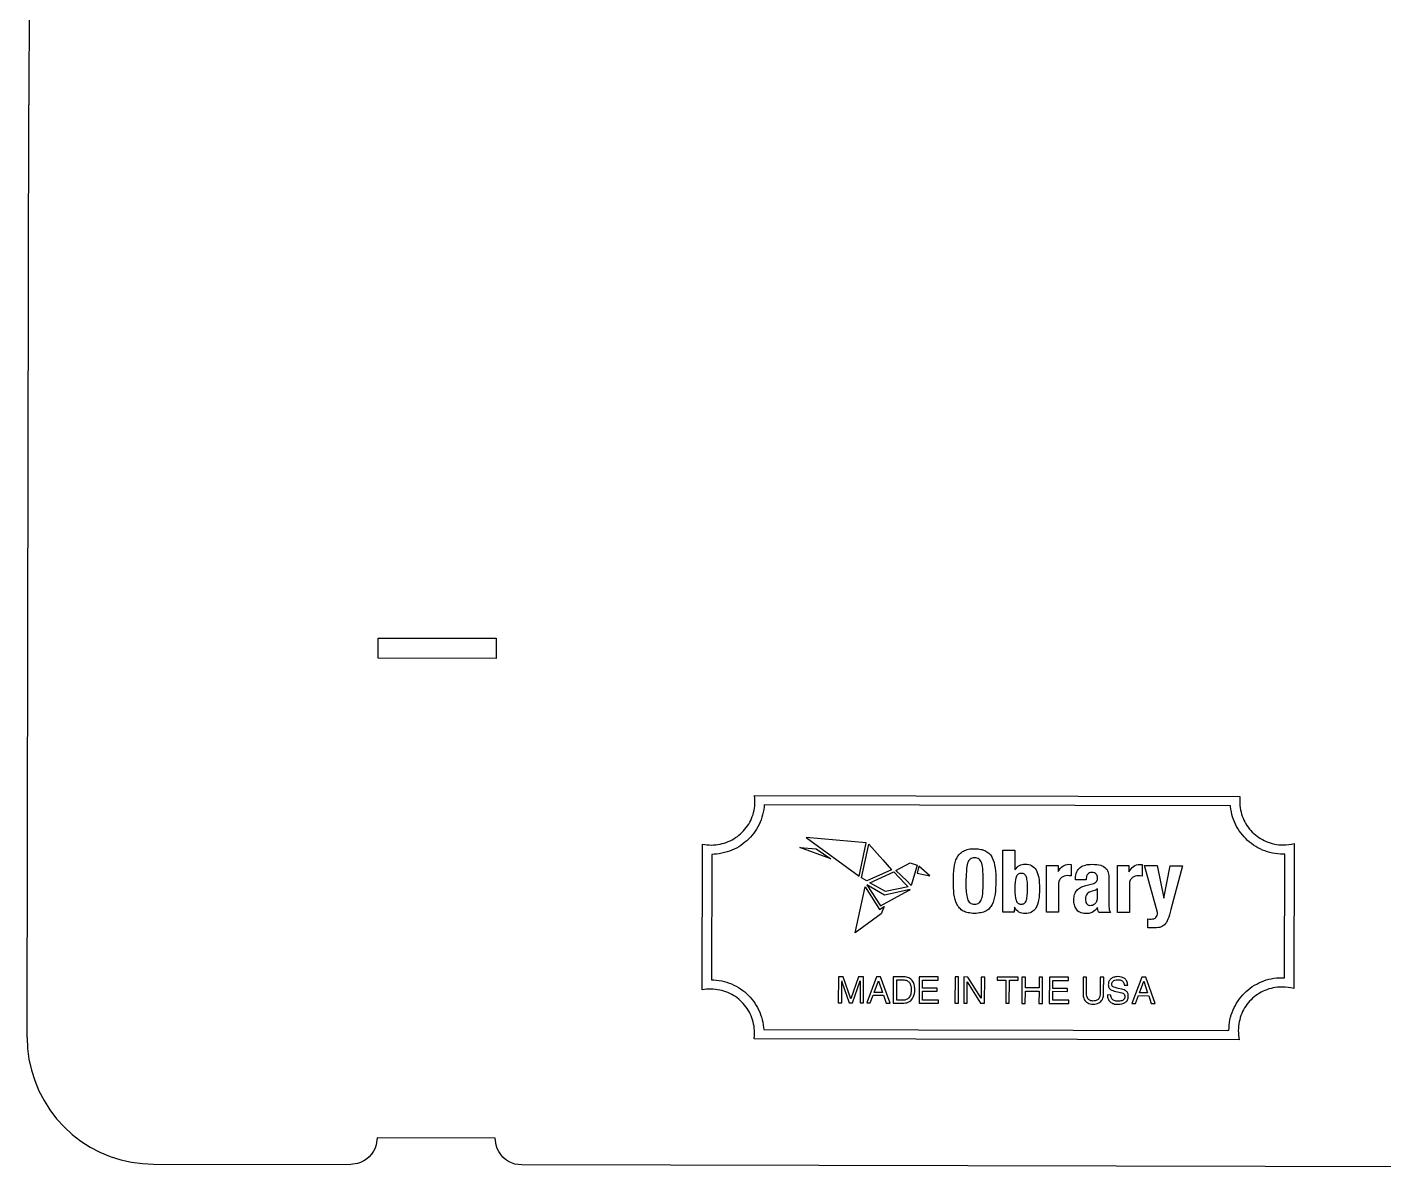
# Model space of a CAD drawing. Extents: x -157 to 157, y -85 to 85.
# Drawn here: x -102.1 to 0, y -85.1 to 0.7 of the extents above; entities that cross this region are included whole.
import ezdxf

# ---------------------------------------------------------------- set-up
doc = ezdxf.new("R2010")
doc.units = 0
doc.header["$MEASUREMENT"] = 0
doc.layers.get('0').update_dxf_attribs({"linetype": 'CONTINUOUS'})

msp = doc.modelspace()

# ---------------------------------------------------------------- linework, layer by layer
for p, q in [((-101.8, 75.82), (-101.96, -5.14)), ((-102.04, -45.14), (-101.96, -5.14)), ((-102.1, -75.31), (-102.04, -45.14)), ((-75.69, -46.78), (-75.69, -45.26)), ((-75.69, -45.26), (-66.8, -45.28)), ((-66.8, -45.28), (-66.8, -46.8)), ((-66.8, -46.8), (-75.69, -46.78)), ((-47.36, -57.11), (-10.83, -57.18)), ((-47.33, -57.33), (-47.36, -57.11)), ((-47.39, -58.22), (-47.36, -58.06)), ((-47.36, -58.06), (-47.34, -57.9)), ((-47.34, -57.9), (-47.33, -57.73)), ((-47.33, -57.56), (-47.33, -57.33)), ((-47.33, -57.73), (-47.33, -57.56)), ((-46.67, -58.17), (-46.71, -58.36)), ((-46.64, -57.97), (-46.67, -58.17)), ((-46.63, -57.81), (-46.64, -57.97)), ((-11.54, -57.88), (-46.63, -57.81)), ((-11.53, -57.94), (-11.54, -57.88)), ((-11.51, -58.14), (-11.53, -57.94)), ((-11.47, -58.34), (-11.51, -58.14)), ((-10.83, -57.18), (-10.85, -57.36)), ((-10.85, -57.36), (-10.85, -57.54)), ((-10.85, -57.54), (-10.85, -57.71)), ((-10.85, -57.71), (-10.84, -57.87)), ((-10.84, -57.87), (-10.81, -58.04)), ((-10.81, -58.04), (-10.79, -58.2)), ((-47.8, -59.26), (-47.72, -59.12)), ((-47.72, -59.12), (-47.65, -58.98)), ((-47.65, -58.98), (-47.59, -58.84)), ((-47.59, -58.84), (-47.53, -58.69)), ((-47.53, -58.69), (-47.47, -58.54)), ((-47.47, -58.54), (-47.43, -58.38)), ((-47.43, -58.38), (-47.39, -58.22)), ((-46.94, -59.11), (-47.02, -59.29)), ((-46.87, -58.93), (-46.94, -59.11)), ((-46.81, -58.75), (-46.87, -58.93)), ((-46.75, -58.56), (-46.81, -58.75)), ((-46.71, -58.36), (-46.75, -58.56)), ((-11.43, -58.53), (-11.47, -58.34)), ((-11.38, -58.72), (-11.43, -58.53)), ((-11.31, -58.91), (-11.38, -58.72)), ((-11.24, -59.09), (-11.31, -58.91)), ((-11.16, -59.26), (-11.24, -59.09)), ((-10.79, -58.2), (-10.75, -58.36)), ((-10.75, -58.36), (-10.71, -58.51)), ((-10.71, -58.51), (-10.66, -58.67)), ((-10.66, -58.67), (-10.6, -58.82)), ((-10.6, -58.82), (-10.53, -58.96)), ((-10.53, -58.96), (-10.46, -59.1)), ((-10.46, -59.1), (-10.38, -59.24)), ((-48.78, -60.28), (-48.65, -60.19)), ((-48.65, -60.19), (-48.53, -60.09)), ((-48.53, -60.09), (-48.41, -59.99)), ((-48.41, -59.99), (-48.29, -59.88)), ((-48.29, -59.88), (-48.18, -59.77)), ((-48.18, -59.77), (-48.08, -59.65)), ((-48.08, -59.65), (-47.98, -59.52)), ((-47.98, -59.52), (-47.89, -59.39)), ((-47.89, -59.39), (-47.8, -59.26)), ((-47.66, -60.24), (-47.8, -60.38)), ((-47.54, -60.09), (-47.66, -60.24)), ((-47.42, -59.94), (-47.54, -60.09)), ((-47.31, -59.79), (-47.42, -59.94)), ((-47.21, -59.63), (-47.31, -59.79)), ((-47.11, -59.46), (-47.21, -59.63)), ((-47.02, -59.29), (-47.11, -59.46)), ((-11.08, -59.44), (-11.16, -59.26)), ((-10.98, -59.6), (-11.08, -59.44)), ((-10.88, -59.76), (-10.98, -59.6)), ((-10.77, -59.92), (-10.88, -59.76)), ((-10.65, -60.07), (-10.77, -59.92)), ((-10.52, -60.22), (-10.65, -60.07)), ((-10.39, -60.35), (-10.52, -60.22)), ((-10.38, -59.24), (-10.3, -59.37)), ((-10.3, -59.37), (-10.2, -59.5)), ((-10.2, -59.5), (-10.11, -59.63)), ((-10.11, -59.63), (-10, -59.75)), ((-10, -59.75), (-9.9, -59.86)), ((-9.9, -59.86), (-9.78, -59.97)), ((-9.78, -59.97), (-9.66, -60.07)), ((-9.66, -60.07), (-9.54, -60.17)), ((-9.54, -60.17), (-9.41, -60.26)), ((-51.29, -71.74), (-51.27, -60.77)), ((-51.27, -60.77), (-51.11, -60.8)), ((-51.11, -60.8), (-50.95, -60.82)), ((-50.95, -60.82), (-50.78, -60.83)), ((-50.78, -60.83), (-50.62, -60.84)), ((-50.62, -60.84), (-50.45, -60.83)), ((-50.45, -60.83), (-50.28, -60.82)), ((-50.28, -60.82), (-50.12, -60.8)), ((-50.12, -60.8), (-49.95, -60.77)), ((-49.95, -60.77), (-49.79, -60.73)), ((-49.79, -60.73), (-49.64, -60.69)), ((-49.64, -60.69), (-49.49, -60.64)), ((-49.49, -60.64), (-49.34, -60.58)), ((-49.34, -60.58), (-49.19, -60.51)), ((-49.06, -61.23), (-49.25, -61.3)), ((-49.19, -60.51), (-49.05, -60.44)), ((-48.89, -61.15), (-49.06, -61.23)), ((-49.05, -60.44), (-48.91, -60.36)), ((-48.91, -60.36), (-48.78, -60.28)), ((-48.72, -61.06), (-48.89, -61.15)), ((-48.55, -60.96), (-48.72, -61.06)), ((-48.39, -60.86), (-48.55, -60.96)), ((-48.23, -60.75), (-48.39, -60.86)), ((-48.08, -60.63), (-48.23, -60.75)), ((-47.94, -60.51), (-48.08, -60.63)), ((-47.8, -60.38), (-47.94, -60.51)), ((-41.62, -61.88), (-43.96, -61.03)), ((-43.96, -61.03), (-42.71, -61.13)), ((-43.47, -60.27), (-39.49, -63.17)), ((-38.95, -60.67), (-43.47, -60.27)), ((-42.71, -61.13), (-41.62, -61.88)), ((-39.49, -63.17), (-38.95, -60.67)), ((-39.31, -63.3), (-38.75, -60.77)), ((-38.75, -60.77), (-37.7, -61.95)), ((-31.64, -61.29), (-31.56, -61.25)), ((-31.56, -61.25), (-31.47, -61.21)), ((-31.47, -61.21), (-31.37, -61.18)), ((-31.37, -61.18), (-31.27, -61.15)), ((-31.27, -61.15), (-31.16, -61.13)), ((-31.16, -61.13), (-31.05, -61.12)), ((-31.05, -61.12), (-30.92, -61.11)), ((-30.92, -61.11), (-30.79, -61.11)), ((-30.79, -61.11), (-30.67, -61.11)), ((-30.67, -61.11), (-30.54, -61.12)), ((-30.54, -61.12), (-30.43, -61.14)), ((-30.43, -61.14), (-30.32, -61.16)), ((-30.32, -61.16), (-30.22, -61.18)), ((-30.22, -61.18), (-30.12, -61.21)), ((-30.12, -61.21), (-30.03, -61.25)), ((-30.03, -61.25), (-29.95, -61.29)), ((-28.68, -65.89), (-28.67, -61.21)), ((-28.67, -61.21), (-27.76, -61.21)), ((-27.76, -61.21), (-27.77, -62.69)), ((-10.26, -60.49), (-10.39, -60.35)), ((-10.11, -60.61), (-10.26, -60.49)), ((-9.96, -60.73), (-10.11, -60.61)), ((-9.81, -60.84), (-9.96, -60.73)), ((-9.64, -60.95), (-9.81, -60.84)), ((-9.48, -61.04), (-9.64, -60.95)), ((-9.31, -61.13), (-9.48, -61.04)), ((-9.41, -60.26), (-9.28, -60.35)), ((-9.13, -61.21), (-9.31, -61.13)), ((-9.28, -60.35), (-9.14, -60.43)), ((-9.14, -60.43), (-9, -60.5)), ((-8.95, -61.28), (-9.13, -61.21)), ((-9, -60.5), (-8.85, -60.56)), ((-8.85, -60.56), (-8.71, -60.62)), ((-8.71, -60.62), (-8.55, -60.68)), ((-8.55, -60.68), (-8.4, -60.72)), ((-8.4, -60.72), (-8.24, -60.76)), ((-8.24, -60.76), (-8.08, -60.79)), ((-8.08, -60.79), (-7.91, -60.81)), ((-7.91, -60.81), (-7.75, -60.82)), ((-7.75, -60.82), (-7.58, -60.83)), ((-7.58, -60.83), (-7.37, -60.82)), ((-7.37, -60.82), (-7.16, -60.8)), ((-7.16, -60.8), (-6.96, -60.77)), ((-6.96, -60.77), (-6.76, -60.72)), ((-6.76, -60.72), (-6.78, -71.64)), ((-50.57, -61.54), (-50.59, -70.98)), ((-50.41, -61.53), (-50.57, -61.54)), ((-50.21, -61.52), (-50.41, -61.53)), ((-50.01, -61.49), (-50.21, -61.52)), ((-49.81, -61.46), (-50.01, -61.49)), ((-49.62, -61.41), (-49.81, -61.46)), ((-49.43, -61.36), (-49.62, -61.41)), ((-49.25, -61.3), (-49.43, -61.36)), ((-37.7, -61.95), (-37.06, -62.69)), ((-36.72, -62.75), (-35.65, -62.18)), ((-35.65, -62.18), (-35.13, -62.35)), ((-32.31, -62.35), (-32.26, -62.15)), ((-32.26, -62.15), (-32.2, -61.96)), ((-32.2, -61.96), (-32.12, -61.79)), ((-32.12, -61.79), (-32.08, -61.71)), ((-32.08, -61.71), (-32.03, -61.64)), ((-32.03, -61.64), (-31.98, -61.57)), ((-31.98, -61.57), (-31.92, -61.5)), ((-31.92, -61.5), (-31.86, -61.44)), ((-31.86, -61.44), (-31.79, -61.39)), ((-31.79, -61.39), (-31.72, -61.33)), ((-31.72, -61.33), (-31.64, -61.29)), ((-31.33, -62.2), (-31.36, -62.32)), ((-31.29, -62.11), (-31.33, -62.2)), ((-31.25, -62.02), (-31.29, -62.11)), ((-31.19, -61.96), (-31.25, -62.02)), ((-31.13, -61.9), (-31.19, -61.96)), ((-31.06, -61.86), (-31.13, -61.9)), ((-30.98, -61.83), (-31.06, -61.86)), ((-30.9, -61.81), (-30.98, -61.83)), ((-30.8, -61.81), (-30.9, -61.81)), ((-30.7, -61.81), (-30.8, -61.81)), ((-30.61, -61.83), (-30.7, -61.81)), ((-30.53, -61.86), (-30.61, -61.83)), ((-30.46, -61.9), (-30.53, -61.86)), ((-30.4, -61.96), (-30.46, -61.9)), ((-30.35, -62.03), (-30.4, -61.96)), ((-30.3, -62.11), (-30.35, -62.03)), ((-30.26, -62.21), (-30.3, -62.11)), ((-30.23, -62.32), (-30.26, -62.21)), ((-29.95, -61.29), (-29.87, -61.34)), ((-29.87, -61.34), (-29.8, -61.39)), ((-29.8, -61.39), (-29.73, -61.45)), ((-29.73, -61.45), (-29.67, -61.51)), ((-29.67, -61.51), (-29.61, -61.57)), ((-29.61, -61.57), (-29.56, -61.64)), ((-29.56, -61.64), (-29.51, -61.72)), ((-29.51, -61.72), (-29.47, -61.8)), ((-29.47, -61.8), (-29.39, -61.97)), ((-29.39, -61.97), (-29.33, -62.15)), ((-29.33, -62.15), (-29.29, -62.35)), ((-27.23, -62.3), (-27.11, -62.28)), ((-27.11, -62.28), (-26.99, -62.27)), ((-26.99, -62.27), (-26.86, -62.28)), ((-26.86, -62.28), (-26.73, -62.3)), ((-23.83, -62.29), (-23.7, -62.28)), ((-23.7, -62.28), (-23.53, -62.29)), ((-8.76, -61.35), (-8.95, -61.28)), ((-8.57, -61.4), (-8.76, -61.35)), ((-8.38, -61.44), (-8.57, -61.4)), ((-8.18, -61.48), (-8.38, -61.44)), ((-7.98, -61.51), (-8.18, -61.48)), ((-7.78, -61.52), (-7.98, -61.51)), ((-7.58, -61.53), (-7.78, -61.52)), ((-7.46, -61.52), (-7.58, -61.53)), ((-7.48, -70.82), (-7.46, -61.52)), ((-38.92, -63.53), (-39.31, -63.3)), ((-37.06, -62.69), (-38.92, -63.53)), ((-38.68, -63.68), (-36.88, -62.85)), ((-36.88, -62.85), (-36.06, -63.74)), ((-35.91, -63.54), (-36.72, -62.75)), ((-35.13, -62.35), (-35.57, -63.87)), ((-34.99, -62.43), (-35.13, -62.95)), ((-35.13, -62.95), (-34.18, -63.16)), ((-34.18, -63.16), (-34.99, -62.43)), ((-32.39, -63.28), (-32.38, -63.03)), ((-32.39, -63.54), (-32.39, -63.28)), ((-32.38, -63.03), (-32.37, -62.79)), ((-32.37, -62.79), (-32.34, -62.56)), ((-32.34, -62.56), (-32.31, -62.35)), ((-31.44, -63.11), (-31.45, -63.54)), ((-31.42, -62.74), (-31.44, -63.11)), ((-31.41, -62.58), (-31.42, -62.74)), ((-31.39, -62.44), (-31.41, -62.58)), ((-31.36, -62.32), (-31.39, -62.44)), ((-30.21, -62.44), (-30.23, -62.32)), ((-30.19, -62.59), (-30.21, -62.44)), ((-30.17, -62.75), (-30.19, -62.59)), ((-30.15, -63.11), (-30.17, -62.75)), ((-30.15, -63.55), (-30.15, -63.11)), ((-29.29, -62.35), (-29.25, -62.57)), ((-29.25, -62.57), (-29.23, -62.79)), ((-29.23, -62.79), (-29.21, -63.03)), ((-29.21, -63.03), (-29.21, -63.29)), ((-29.21, -63.29), (-29.2, -63.55)), ((-27.77, -62.69), (-27.68, -62.59)), ((-27.68, -63.26), (-27.7, -63.34)), ((-27.68, -62.59), (-27.6, -62.51)), ((-27.65, -63.19), (-27.68, -63.26)), ((-27.61, -63.13), (-27.65, -63.19)), ((-27.58, -63.08), (-27.61, -63.13)), ((-27.6, -62.51), (-27.52, -62.43)), ((-27.53, -63.04), (-27.58, -63.08)), ((-27.48, -63.01), (-27.53, -63.04)), ((-27.52, -62.43), (-27.43, -62.38)), ((-27.42, -62.99), (-27.48, -63.01)), ((-27.43, -62.38), (-27.33, -62.33)), ((-27.36, -62.97), (-27.42, -62.99)), ((-27.29, -62.97), (-27.36, -62.97)), ((-27.33, -62.33), (-27.23, -62.3)), ((-27.22, -62.97), (-27.29, -62.97)), ((-27.15, -62.99), (-27.22, -62.97)), ((-27.1, -63.01), (-27.15, -62.99)), ((-27.05, -63.04), (-27.1, -63.01)), ((-27, -63.08), (-27.05, -63.04)), ((-26.96, -63.13), (-27, -63.08)), ((-26.93, -63.19), (-26.96, -63.13)), ((-26.9, -63.26), (-26.93, -63.19)), ((-26.88, -63.34), (-26.9, -63.26)), ((-26.73, -62.3), (-26.61, -62.33)), ((-26.61, -62.33), (-26.51, -62.38)), ((-26.51, -62.38), (-26.41, -62.44)), ((-26.41, -62.44), (-26.32, -62.52)), ((-26.32, -62.52), (-26.24, -62.61)), ((-26.24, -62.61), (-26.17, -62.71)), ((-26.17, -62.71), (-26.11, -62.83)), ((-26.11, -62.83), (-26.06, -62.97)), ((-26.06, -62.97), (-26.01, -63.12)), ((-26.01, -63.12), (-25.97, -63.29)), ((-25.97, -63.29), (-25.95, -63.47)), ((-25.4, -65.9), (-25.39, -62.37)), ((-25.39, -62.37), (-24.52, -62.37)), ((-24.52, -62.37), (-24.52, -62.84)), ((-24.52, -62.84), (-24.44, -62.72)), ((-24.44, -62.72), (-24.36, -62.61)), ((-24.36, -62.61), (-24.27, -62.51)), ((-24.27, -63.29), (-24.31, -63.33)), ((-24.27, -62.51), (-24.17, -62.43)), ((-24.22, -63.25), (-24.27, -63.29)), ((-24.17, -63.22), (-24.22, -63.25)), ((-24.17, -62.43), (-24.07, -62.37)), ((-24.11, -63.2), (-24.17, -63.22)), ((-24.05, -63.18), (-24.11, -63.2)), ((-24.07, -62.37), (-23.95, -62.32)), ((-23.93, -63.15), (-24.05, -63.18)), ((-23.95, -62.32), (-23.83, -62.29)), ((-23.81, -63.14), (-23.93, -63.15)), ((-23.67, -63.15), (-23.81, -63.14)), ((-23.53, -63.16), (-23.67, -63.15)), ((-23.53, -62.29), (-23.53, -63.16)), ((-23.21, -63.37), (-23.2, -63.22)), ((-23.2, -63.22), (-23.18, -63.09)), ((-23.18, -63.09), (-23.15, -62.97)), ((-23.15, -62.97), (-23.11, -62.86)), ((-23.11, -62.86), (-23.06, -62.76)), ((-23.06, -62.76), (-23, -62.67)), ((-23, -62.67), (-22.93, -62.59)), ((-22.93, -62.59), (-22.85, -62.52)), ((-22.85, -62.52), (-22.76, -62.46)), ((-22.76, -62.46), (-22.66, -62.41)), ((-22.66, -62.41), (-22.56, -62.37)), ((-22.56, -62.37), (-22.45, -62.34)), ((-22.45, -62.34), (-22.34, -62.31)), ((-22.39, -63.26), (-22.4, -63.36)), ((-22.37, -63.17), (-22.39, -63.26)), ((-22.34, -63.09), (-22.37, -63.17)), ((-22.34, -62.31), (-22.22, -62.3)), ((-22.29, -63.03), (-22.34, -63.09)), ((-22.23, -62.97), (-22.29, -63.03)), ((-22.16, -62.93), (-22.23, -62.97)), ((-22.22, -62.3), (-22.1, -62.29)), ((-22.07, -62.91), (-22.16, -62.93)), ((-22.1, -62.29), (-21.97, -62.28)), ((-21.98, -62.9), (-22.07, -62.91)), ((-21.87, -62.91), (-21.98, -62.9)), ((-21.97, -62.28), (-21.78, -62.29)), ((-21.78, -62.93), (-21.87, -62.91)), ((-21.78, -62.29), (-21.6, -62.3)), ((-21.71, -62.97), (-21.78, -62.93)), ((-21.65, -63.02), (-21.71, -62.97)), ((-21.61, -63.08), (-21.65, -63.02)), ((-21.58, -63.15), (-21.61, -63.08)), ((-21.6, -62.3), (-21.45, -62.33)), ((-21.56, -63.24), (-21.58, -63.15)), ((-21.56, -63.33), (-21.56, -63.24)), ((-21.45, -62.33), (-21.31, -62.36)), ((-21.31, -62.36), (-21.19, -62.41)), ((-21.19, -62.41), (-21.09, -62.46)), ((-21.09, -62.46), (-21, -62.52)), ((-21, -62.52), (-20.93, -62.59)), ((-20.93, -62.59), (-20.86, -62.66)), ((-20.86, -62.66), (-20.81, -62.74)), ((-20.81, -62.74), (-20.77, -62.83)), ((-20.77, -62.83), (-20.74, -62.93)), ((-20.74, -62.93), (-20.72, -63.03)), ((-20.72, -63.03), (-20.7, -63.14)), ((-20.7, -63.14), (-20.69, -63.25)), ((-20.69, -63.25), (-20.69, -63.37)), ((-20.05, -62.38), (-19.18, -62.38)), ((-20.05, -65.91), (-20.05, -62.38)), ((-19.18, -62.38), (-19.18, -62.85)), ((-19.18, -62.85), (-19.09, -62.73)), ((-19.09, -62.73), (-19.01, -62.62)), ((-19.01, -62.62), (-18.93, -62.52)), ((-18.92, -63.3), (-18.97, -63.34)), ((-18.93, -62.52), (-18.83, -62.44)), ((-18.88, -63.26), (-18.92, -63.3)), ((-18.82, -63.23), (-18.88, -63.26)), ((-18.83, -62.44), (-18.73, -62.38)), ((-18.77, -63.21), (-18.82, -63.23)), ((-18.71, -63.19), (-18.77, -63.21)), ((-18.73, -62.38), (-18.61, -62.33)), ((-18.59, -63.16), (-18.71, -63.19)), ((-18.61, -62.33), (-18.49, -62.3)), ((-18.47, -63.16), (-18.59, -63.16)), ((-18.49, -62.3), (-18.35, -62.29)), ((-18.33, -63.16), (-18.47, -63.16)), ((-18.35, -62.29), (-18.19, -62.3)), ((-18.19, -63.17), (-18.33, -63.16)), ((-18.19, -62.3), (-18.19, -63.17)), ((-17.03, -65.92), (-18.01, -62.38)), ((-18.01, -62.38), (-17.07, -62.38)), ((-17.07, -62.38), (-16.55, -64.83)), ((-16.55, -64.83), (-16.07, -62.39)), ((-16.07, -62.39), (-15.16, -62.39)), ((-15.16, -62.39), (-16.02, -65.68)), ((-39.79, -67.45), (-39.03, -63.99)), ((-39.03, -63.99), (-37.96, -65.69)), ((-37.59, -64.6), (-38.9, -63.82)), ((-38.9, -63.82), (-37.89, -65.4)), ((-37.51, -64.33), (-38.68, -63.68)), ((-37.89, -65.4), (-35.78, -64.25)), ((-35.66, -64.19), (-37.59, -64.6)), ((-35.8, -63.99), (-37.51, -64.33)), ((-36.06, -63.74), (-35.8, -63.99)), ((-35.57, -63.87), (-35.91, -63.54)), ((-35.78, -64.25), (-35.66, -64.19)), ((-32.39, -63.8), (-32.39, -63.54)), ((-32.38, -64.05), (-32.39, -63.8)), ((-32.37, -64.29), (-32.38, -64.05)), ((-32.35, -64.52), (-32.37, -64.29)), ((-31.45, -63.54), (-31.45, -63.98)), ((-31.45, -63.98), (-31.43, -64.35)), ((-30.17, -64.35), (-30.16, -63.98)), ((-30.16, -63.98), (-30.15, -63.55)), ((-29.23, -64.3), (-29.26, -64.53)), ((-29.22, -64.06), (-29.23, -64.3)), ((-29.21, -63.81), (-29.22, -64.06)), ((-29.2, -63.55), (-29.21, -63.81)), ((-27.76, -63.86), (-27.77, -64.13)), ((-27.77, -64.13), (-27.76, -64.4)), ((-27.75, -63.62), (-27.76, -63.86)), ((-27.72, -63.42), (-27.75, -63.62)), ((-27.7, -63.34), (-27.72, -63.42)), ((-26.86, -63.43), (-26.88, -63.34)), ((-26.83, -63.62), (-26.86, -63.43)), ((-26.82, -63.86), (-26.83, -63.62)), ((-26.82, -64.13), (-26.82, -63.86)), ((-26.82, -64.4), (-26.82, -64.13)), ((-25.95, -63.47), (-25.93, -63.68)), ((-25.93, -63.68), (-25.91, -63.89)), ((-25.91, -64.13), (-25.92, -64.37)), ((-25.91, -63.89), (-25.91, -64.13)), ((-24.48, -63.69), (-24.49, -63.78)), ((-24.49, -63.78), (-24.49, -65.9)), ((-24.47, -63.62), (-24.48, -63.69)), ((-24.45, -63.55), (-24.47, -63.62)), ((-24.42, -63.48), (-24.45, -63.55)), ((-24.39, -63.42), (-24.42, -63.48)), ((-24.36, -63.37), (-24.39, -63.42)), ((-24.31, -63.33), (-24.36, -63.37)), ((-23.21, -63.45), (-23.21, -63.37)), ((-22.4, -63.46), (-23.21, -63.45)), ((-23.21, -64.39), (-23.16, -64.32)), ((-23.16, -64.32), (-23.11, -64.25)), ((-23.11, -64.25), (-23.05, -64.19)), ((-23.05, -64.19), (-22.99, -64.13)), ((-22.99, -64.13), (-22.91, -64.08)), ((-22.91, -64.08), (-22.83, -64.03)), ((-22.83, -64.03), (-22.75, -63.99)), ((-22.75, -63.99), (-22.65, -63.95)), ((-22.65, -63.95), (-22.43, -63.88)), ((-22.43, -63.88), (-21.92, -63.75)), ((-22.4, -63.36), (-22.4, -63.46)), ((-21.95, -64.32), (-22.07, -64.35)), ((-21.86, -64.29), (-21.95, -64.32)), ((-21.92, -63.75), (-21.83, -63.72)), ((-21.76, -64.25), (-21.86, -64.29)), ((-21.83, -63.72), (-21.75, -63.68)), ((-21.66, -64.2), (-21.76, -64.25)), ((-21.75, -63.68), (-21.69, -63.65)), ((-21.69, -63.65), (-21.64, -63.6)), ((-21.56, -64.14), (-21.66, -64.2)), ((-21.64, -63.6), (-21.6, -63.55)), ((-21.6, -63.55), (-21.58, -63.49)), ((-21.58, -63.49), (-21.56, -63.42)), ((-21.56, -63.42), (-21.56, -63.33)), ((-21.56, -64.84), (-21.56, -64.14)), ((-20.69, -63.37), (-20.69, -65.22)), ((-19.14, -63.79), (-19.15, -65.91)), ((-19.13, -63.63), (-19.14, -63.71)), ((-19.14, -63.71), (-19.14, -63.79)), ((-19.11, -63.56), (-19.13, -63.63)), ((-19.08, -63.49), (-19.11, -63.56)), ((-19.05, -63.43), (-19.08, -63.49)), ((-19.01, -63.38), (-19.05, -63.43)), ((-18.97, -63.34), (-19.01, -63.38)), ((-32.31, -64.74), (-32.35, -64.52)), ((-32.27, -64.94), (-32.31, -64.74)), ((-32.21, -65.12), (-32.27, -64.94)), ((-32.13, -65.29), (-32.21, -65.12)), ((-32.09, -65.37), (-32.13, -65.29)), ((-31.43, -64.35), (-31.41, -64.51)), ((-31.41, -64.51), (-31.39, -64.65)), ((-31.39, -64.65), (-31.37, -64.77)), ((-31.37, -64.77), (-31.34, -64.89)), ((-31.34, -64.89), (-31.3, -64.98)), ((-31.3, -64.98), (-31.25, -65.06)), ((-31.25, -65.06), (-31.2, -65.13)), ((-31.2, -65.13), (-31.14, -65.19)), ((-31.14, -65.19), (-31.07, -65.23)), ((-31.07, -65.23), (-30.99, -65.26)), ((-30.99, -65.26), (-30.9, -65.28)), ((-30.9, -65.28), (-30.8, -65.28)), ((-30.8, -65.28), (-30.7, -65.28)), ((-30.7, -65.28), (-30.61, -65.26)), ((-30.61, -65.26), (-30.54, -65.23)), ((-30.54, -65.23), (-30.47, -65.19)), ((-30.47, -65.19), (-30.4, -65.13)), ((-30.4, -65.13), (-30.35, -65.07)), ((-30.35, -65.07), (-30.31, -64.98)), ((-30.31, -64.98), (-30.27, -64.89)), ((-30.27, -64.89), (-30.24, -64.78)), ((-30.24, -64.78), (-30.21, -64.65)), ((-30.21, -64.65), (-30.19, -64.51)), ((-30.19, -64.51), (-30.17, -64.35)), ((-29.47, -65.3), (-29.52, -65.38)), ((-29.4, -65.13), (-29.47, -65.3)), ((-29.34, -64.94), (-29.4, -65.13)), ((-29.29, -64.74), (-29.34, -64.94)), ((-29.26, -64.53), (-29.29, -64.74)), ((-27.76, -64.4), (-27.75, -64.63)), ((-27.75, -64.63), (-27.72, -64.83)), ((-27.72, -64.83), (-27.7, -64.92)), ((-27.7, -64.92), (-27.68, -65)), ((-27.68, -65), (-27.65, -65.07)), ((-27.65, -65.07), (-27.62, -65.13)), ((-27.62, -65.13), (-27.58, -65.18)), ((-27.58, -65.18), (-27.53, -65.22)), ((-27.53, -65.22), (-27.48, -65.25)), ((-27.48, -65.25), (-27.43, -65.27)), ((-27.43, -65.27), (-27.36, -65.29)), ((-27.36, -65.29), (-27.29, -65.29)), ((-27.29, -65.29), (-27.22, -65.29)), ((-27.22, -65.29), (-27.16, -65.27)), ((-27.16, -65.27), (-27.1, -65.25)), ((-27.1, -65.25), (-27.05, -65.22)), ((-27.05, -65.22), (-27.01, -65.18)), ((-27.01, -65.18), (-26.97, -65.13)), ((-26.97, -65.13), (-26.93, -65.07)), ((-26.93, -65.07), (-26.91, -65)), ((-26.91, -65), (-26.88, -64.92)), ((-26.88, -64.92), (-26.86, -64.84)), ((-26.86, -64.84), (-26.84, -64.64)), ((-26.84, -64.64), (-26.82, -64.4)), ((-26.06, -65.3), (-26.11, -65.43)), ((-26.01, -65.14), (-26.06, -65.3)), ((-25.98, -64.98), (-26.01, -65.14)), ((-25.95, -64.79), (-25.98, -64.98)), ((-25.93, -64.59), (-25.95, -64.79)), ((-25.92, -64.37), (-25.93, -64.59)), ((-23.33, -64.98), (-23.32, -64.86)), ((-23.32, -65.16), (-23.33, -64.98)), ((-23.32, -64.86), (-23.31, -64.75)), ((-23.3, -65.25), (-23.32, -65.16)), ((-23.31, -64.75), (-23.3, -64.65)), ((-23.3, -64.65), (-23.27, -64.56)), ((-23.28, -65.34), (-23.3, -65.25)), ((-23.26, -65.43), (-23.28, -65.34)), ((-23.27, -64.56), (-23.24, -64.47)), ((-23.24, -64.47), (-23.21, -64.39)), ((-22.45, -64.78), (-22.46, -64.89)), ((-22.46, -64.89), (-22.45, -64.99)), ((-22.43, -64.68), (-22.45, -64.78)), ((-22.45, -64.99), (-22.44, -65.08)), ((-22.44, -65.08), (-22.42, -65.16)), ((-22.39, -64.59), (-22.43, -64.68)), ((-22.42, -65.16), (-22.38, -65.23)), ((-22.34, -64.51), (-22.39, -64.59)), ((-22.38, -65.23), (-22.33, -65.29)), ((-22.27, -64.45), (-22.34, -64.51)), ((-22.33, -65.29), (-22.27, -65.34)), ((-22.18, -64.39), (-22.27, -64.45)), ((-22.27, -65.34), (-22.24, -65.36)), ((-22.07, -64.35), (-22.18, -64.39)), ((-21.93, -65.35), (-21.84, -65.31)), ((-21.84, -65.31), (-21.75, -65.25)), ((-21.75, -65.25), (-21.71, -65.22)), ((-21.71, -65.22), (-21.67, -65.18)), ((-21.67, -65.18), (-21.64, -65.13)), ((-21.64, -65.13), (-21.61, -65.08)), ((-21.61, -65.08), (-21.59, -65.03)), ((-21.59, -65.03), (-21.57, -64.97)), ((-21.57, -64.97), (-21.56, -64.91)), ((-21.56, -64.91), (-21.56, -64.84)), ((-20.69, -65.22), (-20.69, -65.44)), ((-37.84, -66.01), (-39.79, -67.45)), ((-37.96, -65.69), (-37.6, -65.47)), ((-37.6, -65.47), (-37.84, -66.01)), ((-32.04, -65.45), (-32.09, -65.37)), ((-31.99, -65.52), (-32.04, -65.45)), ((-31.93, -65.58), (-31.99, -65.52)), ((-31.87, -65.64), (-31.93, -65.58)), ((-31.8, -65.7), (-31.87, -65.64)), ((-31.73, -65.75), (-31.8, -65.7)), ((-31.65, -65.8), (-31.73, -65.75)), ((-31.57, -65.84), (-31.65, -65.8)), ((-31.48, -65.88), (-31.57, -65.84)), ((-31.38, -65.91), (-31.48, -65.88)), ((-31.28, -65.93), (-31.38, -65.91)), ((-31.17, -65.95), (-31.28, -65.93)), ((-31.06, -65.97), (-31.17, -65.95)), ((-30.93, -65.98), (-31.06, -65.97)), ((-30.8, -65.98), (-30.93, -65.98)), ((-30.68, -65.98), (-30.8, -65.98)), ((-30.55, -65.97), (-30.68, -65.98)), ((-30.44, -65.95), (-30.55, -65.97)), ((-30.33, -65.93), (-30.44, -65.95)), ((-30.23, -65.91), (-30.33, -65.93)), ((-30.13, -65.88), (-30.23, -65.91)), ((-30.04, -65.84), (-30.13, -65.88)), ((-29.96, -65.8), (-30.04, -65.84)), ((-29.88, -65.75), (-29.96, -65.8)), ((-29.81, -65.7), (-29.88, -65.75)), ((-29.74, -65.65), (-29.81, -65.7)), ((-29.68, -65.59), (-29.74, -65.65)), ((-29.62, -65.52), (-29.68, -65.59)), ((-29.57, -65.45), (-29.62, -65.52)), ((-29.52, -65.38), (-29.57, -65.45)), ((-27.81, -65.89), (-28.68, -65.89)), ((-27.8, -65.52), (-27.81, -65.89)), ((-27.72, -65.63), (-27.8, -65.52)), ((-27.64, -65.73), (-27.72, -65.63)), ((-27.55, -65.81), (-27.64, -65.73)), ((-27.46, -65.88), (-27.55, -65.81)), ((-27.35, -65.93), (-27.46, -65.88)), ((-27.24, -65.96), (-27.35, -65.93)), ((-27.13, -65.98), (-27.24, -65.96)), ((-27, -65.99), (-27.13, -65.98)), ((-26.86, -65.98), (-27, -65.99)), ((-26.74, -65.96), (-26.86, -65.98)), ((-26.62, -65.93), (-26.74, -65.96)), ((-26.52, -65.88), (-26.62, -65.93)), ((-26.42, -65.82), (-26.52, -65.88)), ((-26.33, -65.75), (-26.42, -65.82)), ((-26.25, -65.66), (-26.33, -65.75)), ((-26.18, -65.55), (-26.25, -65.66)), ((-26.11, -65.43), (-26.18, -65.55)), ((-24.49, -65.9), (-25.4, -65.9)), ((-23.22, -65.51), (-23.26, -65.43)), ((-23.18, -65.59), (-23.22, -65.51)), ((-23.14, -65.67), (-23.18, -65.59)), ((-23.08, -65.74), (-23.14, -65.67)), ((-23.02, -65.8), (-23.08, -65.74)), ((-22.95, -65.86), (-23.02, -65.8)), ((-22.87, -65.9), (-22.95, -65.86)), ((-22.79, -65.94), (-22.87, -65.9)), ((-22.69, -65.97), (-22.79, -65.94)), ((-22.59, -65.99), (-22.69, -65.97)), ((-22.47, -66), (-22.59, -65.99)), ((-22.32, -65.99), (-22.47, -66)), ((-22.18, -65.98), (-22.32, -65.99)), ((-22.24, -65.36), (-22.2, -65.37)), ((-22.2, -65.37), (-22.16, -65.38)), ((-22.06, -65.95), (-22.18, -65.98)), ((-22.16, -65.38), (-22.12, -65.38)), ((-22.12, -65.38), (-22.02, -65.37)), ((-21.94, -65.91), (-22.06, -65.95)), ((-22.02, -65.37), (-21.93, -65.35)), ((-21.84, -65.85), (-21.94, -65.91)), ((-21.74, -65.77), (-21.84, -65.85)), ((-21.66, -65.66), (-21.74, -65.77)), ((-21.56, -65.54), (-21.66, -65.66)), ((-21.52, -65.72), (-21.56, -65.54)), ((-21.49, -65.82), (-21.52, -65.72)), ((-21.45, -65.91), (-21.49, -65.82)), ((-20.58, -65.91), (-21.45, -65.91)), ((-20.69, -65.44), (-20.67, -65.61)), ((-20.67, -65.61), (-20.66, -65.69)), ((-20.66, -65.69), (-20.64, -65.76)), ((-20.64, -65.76), (-20.58, -65.91)), ((-19.15, -65.91), (-20.05, -65.91)), ((-17.3, -66.38), (-17.22, -66.34)), ((-17.22, -66.34), (-17.16, -66.28)), ((-17.16, -66.28), (-17.11, -66.21)), ((-17.11, -66.21), (-17.07, -66.13)), ((-17.07, -66.13), (-17.04, -66.03)), ((-17.04, -66.03), (-17.03, -65.92)), ((-16.19, -66.26), (-16.25, -66.41)), ((-16.14, -66.09), (-16.19, -66.26)), ((-16.02, -65.68), (-16.14, -66.09)), ((-17.75, -66.39), (-17.63, -66.41)), ((-17.75, -67.07), (-17.75, -66.39)), ((-17.38, -67.07), (-17.75, -67.07)), ((-17.63, -66.41), (-17.51, -66.41)), ((-17.51, -66.41), (-17.4, -66.4)), ((-17.4, -66.4), (-17.3, -66.38)), ((-17.1, -67.06), (-17.38, -67.07)), ((-16.97, -67.05), (-17.1, -67.06)), ((-16.86, -67.03), (-16.97, -67.05)), ((-16.76, -66.99), (-16.86, -67.03)), ((-16.67, -66.95), (-16.76, -66.99)), ((-16.58, -66.9), (-16.67, -66.95)), ((-16.51, -66.83), (-16.58, -66.9)), ((-16.44, -66.75), (-16.51, -66.83)), ((-16.37, -66.66), (-16.44, -66.75)), ((-16.31, -66.54), (-16.37, -66.66)), ((-16.25, -66.41), (-16.31, -66.54)), ((-50.59, -70.98), (-50.43, -70.98)), ((-50.43, -70.98), (-50.23, -71)), ((-50.23, -71), (-50.03, -71.02)), ((-50.03, -71.02), (-49.83, -71.06)), ((-49.83, -71.06), (-49.64, -71.1)), ((-49.64, -71.1), (-49.45, -71.16)), ((-49.45, -71.16), (-49.27, -71.22)), ((-49.27, -71.22), (-49.09, -71.29)), ((-49.09, -71.29), (-48.91, -71.37)), ((-48.91, -71.37), (-48.74, -71.46)), ((-48.74, -71.46), (-48.57, -71.56)), ((-41.05, -70.75), (-41.06, -72.72)), ((-40.68, -70.75), (-41.05, -70.75)), ((-40.8, -71.06), (-40.8, -71.12)), ((-40.8, -71.12), (-40.24, -72.72)), ((-40.8, -71.56), (-40.8, -71.12)), ((-40.11, -72.42), (-40.68, -70.75)), ((-39.54, -70.75), (-40.11, -72.42)), ((-39.98, -72.72), (-39.41, -71.06)), ((-39.16, -70.75), (-39.54, -70.75)), ((-39.41, -71.06), (-39.42, -71.36)), ((-39.42, -71.36), (-39.42, -71.56)), ((-39.17, -72.72), (-39.16, -70.75)), ((-38.17, -70.75), (-38.92, -72.72)), ((-38.36, -71.92), (-38.04, -71.05)), ((-37.87, -70.75), (-38.17, -70.75)), ((-38.04, -71.05), (-37.74, -71.92)), ((-37.16, -72.73), (-37.87, -70.75)), ((-36.92, -70.75), (-36.93, -72.73)), ((-36.12, -70.76), (-36.92, -70.75)), ((-36.66, -72.5), (-36.65, -70.98)), ((-36.65, -70.98), (-36.18, -70.98)), ((-36.18, -70.98), (-36.1, -70.99)), ((-36.02, -70.76), (-36.12, -70.76)), ((-36.1, -70.99), (-36.03, -71)), ((-36.03, -71), (-35.96, -71.01)), ((-35.93, -70.77), (-36.02, -70.76)), ((-35.96, -71.01), (-35.9, -71.04)), ((-35.84, -70.8), (-35.93, -70.77)), ((-35.9, -71.04), (-35.85, -71.06)), ((-35.85, -71.06), (-35.8, -71.1)), ((-35.76, -70.83), (-35.84, -70.8)), ((-35.8, -71.1), (-35.75, -71.14)), ((-35.68, -70.87), (-35.76, -70.83)), ((-35.75, -71.14), (-35.71, -71.19)), ((-35.71, -71.19), (-35.68, -71.24)), ((-35.61, -70.92), (-35.68, -70.87)), ((-35.68, -71.24), (-35.65, -71.3)), ((-35.65, -71.3), (-35.62, -71.36)), ((-35.62, -71.36), (-35.6, -71.43)), ((-35.55, -70.98), (-35.61, -70.92)), ((-35.6, -71.43), (-35.57, -71.59)), ((-35.49, -71.04), (-35.55, -70.98)), ((-35.44, -71.11), (-35.49, -71.04)), ((-35.4, -71.18), (-35.44, -71.11)), ((-35.37, -71.26), (-35.4, -71.18)), ((-35.34, -71.34), (-35.37, -71.26)), ((-35.32, -71.43), (-35.34, -71.34)), ((-35.31, -71.52), (-35.32, -71.43)), ((-34.97, -70.76), (-34.98, -72.73)), ((-33.54, -70.76), (-34.97, -70.76)), ((-34.72, -71), (-33.54, -71)), ((-34.72, -71.6), (-34.72, -71)), ((-33.54, -71), (-33.54, -70.76)), ((-32.27, -70.76), (-32.28, -72.74)), ((-32.01, -70.76), (-32.27, -70.76)), ((-32.01, -72.74), (-32.01, -70.76)), ((-31.61, -70.76), (-31.61, -72.74)), ((-31.3, -70.77), (-31.61, -70.76)), ((-31.36, -71.14), (-30.35, -72.74)), ((-31.36, -72.74), (-31.36, -71.14)), ((-30.3, -72.37), (-31.3, -70.77)), ((-30.3, -70.77), (-30.3, -72.37)), ((-30.04, -70.77), (-30.3, -70.77)), ((-30.05, -72.74), (-30.04, -70.77)), ((-27.51, -70.77), (-29.11, -70.77)), ((-29.11, -70.77), (-29.11, -71)), ((-29.11, -71), (-28.45, -71.01)), ((-28.45, -71.01), (-28.45, -72.74)), ((-28.19, -72.74), (-28.18, -71.01)), ((-28.18, -71.01), (-27.51, -71.01)), ((-27.51, -71.01), (-27.51, -70.77)), ((-27.25, -70.77), (-27.25, -72.75)), ((-26.98, -70.77), (-27.25, -70.77)), ((-26.98, -71.59), (-26.98, -70.77)), ((-25.68, -70.78), (-25.95, -70.78)), ((-25.95, -70.78), (-25.95, -71.59)), ((-25.68, -72.75), (-25.68, -70.78)), ((-25.17, -70.78), (-25.18, -72.75)), ((-23.74, -70.78), (-25.17, -70.78)), ((-24.92, -71.62), (-24.92, -71.02)), ((-24.92, -71.02), (-23.74, -71.02)), ((-23.74, -71.02), (-23.74, -70.78)), ((-22.64, -70.78), (-22.64, -71.89)), ((-22.37, -70.78), (-22.64, -70.78)), ((-22.37, -72), (-22.37, -70.78)), ((-21.36, -70.78), (-21.36, -72)), ((-21.08, -70.79), (-21.36, -70.78)), ((-21.09, -71.9), (-21.08, -70.79)), ((-20.73, -71.28), (-20.74, -71.35)), ((-20.74, -71.35), (-20.73, -71.41)), ((-20.72, -71.22), (-20.73, -71.28)), ((-20.73, -71.41), (-20.72, -71.46)), ((-20.71, -71.16), (-20.72, -71.22)), ((-20.72, -71.46), (-20.71, -71.51)), ((-20.69, -71.1), (-20.71, -71.16)), ((-20.66, -71.05), (-20.69, -71.1)), ((-20.63, -71), (-20.66, -71.05)), ((-20.59, -70.95), (-20.63, -71)), ((-20.55, -70.91), (-20.59, -70.95)), ((-20.5, -70.87), (-20.55, -70.91)), ((-20.45, -70.84), (-20.5, -70.87)), ((-20.48, -71.3), (-20.47, -71.24)), ((-20.47, -71.37), (-20.48, -71.3)), ((-20.47, -71.24), (-20.45, -71.18)), ((-20.45, -71.43), (-20.47, -71.37)), ((-20.39, -70.81), (-20.45, -70.84)), ((-20.45, -71.18), (-20.42, -71.12)), ((-20.41, -71.47), (-20.45, -71.43)), ((-20.42, -71.12), (-20.37, -71.07)), ((-20.33, -70.79), (-20.39, -70.81)), ((-20.37, -71.07), (-20.31, -71.03)), ((-20.26, -70.77), (-20.33, -70.79)), ((-20.31, -71.03), (-20.24, -71)), ((-20.19, -70.75), (-20.26, -70.77)), ((-20.24, -71), (-20.14, -70.98)), ((-20.11, -70.75), (-20.19, -70.75)), ((-20.14, -70.98), (-20.03, -70.97)), ((-20.02, -70.74), (-20.11, -70.75)), ((-20.03, -70.97), (-19.9, -70.98)), ((-19.88, -70.75), (-20.02, -70.74)), ((-19.9, -70.98), (-19.84, -70.99)), ((-19.74, -70.78), (-19.88, -70.75)), ((-19.84, -70.99), (-19.79, -71.01)), ((-19.79, -71.01), (-19.74, -71.03)), ((-19.67, -70.8), (-19.74, -70.78)), ((-19.74, -71.03), (-19.69, -71.06)), ((-19.69, -71.06), (-19.66, -71.09)), ((-19.61, -70.83), (-19.67, -70.8)), ((-19.66, -71.09), (-19.62, -71.13)), ((-19.62, -71.13), (-19.59, -71.17)), ((-19.55, -70.86), (-19.61, -70.83)), ((-19.59, -71.17), (-19.57, -71.23)), ((-19.57, -71.23), (-19.55, -71.3)), ((-19.5, -70.89), (-19.55, -70.86)), ((-19.55, -71.3), (-19.53, -71.37)), ((-19.53, -71.37), (-19.28, -71.37)), ((-19.45, -70.93), (-19.5, -70.89)), ((-19.41, -70.98), (-19.45, -70.93)), ((-19.37, -71.03), (-19.41, -70.98)), ((-19.34, -71.09), (-19.37, -71.03)), ((-19.32, -71.15), (-19.34, -71.09)), ((-19.3, -71.22), (-19.32, -71.15)), ((-19.29, -71.29), (-19.3, -71.22)), ((-19.28, -71.37), (-19.29, -71.29)), ((-18.21, -70.79), (-18.96, -72.76)), ((-18.39, -71.96), (-18.07, -71.09)), ((-17.91, -70.79), (-18.21, -70.79)), ((-18.07, -71.09), (-17.78, -71.96)), ((-17.2, -72.77), (-17.91, -70.79)), ((-9.9, -71.49), (-9.74, -71.39)), ((-9.74, -71.39), (-9.57, -71.3)), ((-9.57, -71.3), (-9.4, -71.21)), ((-9.4, -71.21), (-9.22, -71.13)), ((-9.22, -71.13), (-9.04, -71.06)), ((-9.04, -71.06), (-8.85, -70.99)), ((-8.85, -70.99), (-8.66, -70.94)), ((-8.66, -70.94), (-8.47, -70.9)), ((-8.47, -70.9), (-8.27, -70.86)), ((-8.27, -70.86), (-8.08, -70.84)), ((-8.08, -70.84), (-7.87, -70.82)), ((-7.87, -70.82), (-7.67, -70.82)), ((-7.67, -70.82), (-7.48, -70.82)), ((-51.13, -71.71), (-51.29, -71.74)), ((-50.97, -71.69), (-51.13, -71.71)), ((-50.8, -71.68), (-50.97, -71.69)), ((-50.64, -71.68), (-50.8, -71.68)), ((-50.47, -71.68), (-50.64, -71.68)), ((-50.3, -71.7), (-50.47, -71.68)), ((-50.14, -71.72), (-50.3, -71.7)), ((-49.98, -71.75), (-50.14, -71.72)), ((-49.82, -71.78), (-49.98, -71.75)), ((-49.66, -71.83), (-49.82, -71.78)), ((-49.51, -71.88), (-49.66, -71.83)), ((-49.36, -71.94), (-49.51, -71.88)), ((-49.21, -72.01), (-49.36, -71.94)), ((-49.07, -72.08), (-49.21, -72.01)), ((-48.94, -72.16), (-49.07, -72.08)), ((-48.8, -72.24), (-48.94, -72.16)), ((-48.67, -72.34), (-48.8, -72.24)), ((-48.55, -72.43), (-48.67, -72.34)), ((-48.57, -71.56), (-48.41, -71.66)), ((-48.43, -72.54), (-48.55, -72.43)), ((-48.41, -71.66), (-48.25, -71.77)), ((-48.25, -71.77), (-48.1, -71.89)), ((-48.1, -71.89), (-47.96, -72.02)), ((-47.96, -72.02), (-47.82, -72.15)), ((-47.82, -72.15), (-47.69, -72.29)), ((-47.69, -72.29), (-47.56, -72.43)), ((-47.56, -72.43), (-47.45, -72.58)), ((-40.8, -72.72), (-40.8, -71.56)), ((-39.42, -71.56), (-39.42, -72.72)), ((-38.65, -72.72), (-38.43, -72.13)), ((-38.43, -72.13), (-37.65, -72.14)), ((-37.74, -71.92), (-38.36, -71.92)), ((-37.65, -72.14), (-37.46, -72.73)), ((-36.01, -72.49), (-36.06, -72.5)), ((-35.96, -72.47), (-36.01, -72.49)), ((-35.88, -72.44), (-35.96, -72.47)), ((-35.82, -72.4), (-35.88, -72.44)), ((-35.76, -72.34), (-35.82, -72.4)), ((-35.7, -72.27), (-35.76, -72.34)), ((-35.67, -72.21), (-35.7, -72.27)), ((-35.63, -72.14), (-35.67, -72.21)), ((-35.61, -72.06), (-35.63, -72.14)), ((-35.59, -71.97), (-35.61, -72.06)), ((-35.61, -72.55), (-35.54, -72.48)), ((-35.57, -71.86), (-35.59, -71.97)), ((-35.57, -71.59), (-35.57, -71.76)), ((-35.57, -71.76), (-35.57, -71.86)), ((-35.54, -72.48), (-35.47, -72.39)), ((-35.47, -72.39), (-35.42, -72.28)), ((-35.42, -72.28), (-35.36, -72.15)), ((-35.36, -72.15), (-35.33, -72.01)), ((-35.33, -72.01), (-35.3, -71.87)), ((-35.3, -71.61), (-35.31, -71.52)), ((-35.29, -71.71), (-35.3, -71.61)), ((-35.3, -71.87), (-35.29, -71.71)), ((-33.62, -71.6), (-34.72, -71.6)), ((-34.72, -71.82), (-33.62, -71.83)), ((-34.72, -72.5), (-34.72, -71.82)), ((-33.62, -71.83), (-33.62, -71.6)), ((-26.99, -72.75), (-26.98, -71.82)), ((-25.95, -71.59), (-26.98, -71.59)), ((-26.98, -71.82), (-25.95, -71.83)), ((-25.95, -71.83), (-25.96, -72.75)), ((-23.82, -71.62), (-24.92, -71.62)), ((-24.92, -72.52), (-24.92, -71.84)), ((-24.92, -71.84), (-23.82, -71.85)), ((-23.82, -71.85), (-23.82, -71.62)), ((-22.64, -71.89), (-22.64, -72.07)), ((-22.64, -72.07), (-22.62, -72.22)), ((-22.62, -72.22), (-22.59, -72.35)), ((-22.59, -72.35), (-22.55, -72.45)), ((-22.55, -72.45), (-22.5, -72.54)), ((-22.37, -72.1), (-22.37, -72)), ((-22.35, -72.2), (-22.37, -72.1)), ((-22.33, -72.29), (-22.35, -72.2)), ((-22.29, -72.36), (-22.33, -72.29)), ((-22.26, -72.41), (-22.29, -72.36)), ((-22.22, -72.46), (-22.26, -72.41)), ((-22.18, -72.49), (-22.22, -72.46)), ((-21.55, -72.49), (-21.6, -72.52)), ((-21.5, -72.45), (-21.55, -72.49)), ((-21.46, -72.4), (-21.5, -72.45)), ((-21.43, -72.34), (-21.46, -72.4)), ((-21.4, -72.28), (-21.43, -72.34)), ((-21.38, -72.2), (-21.4, -72.28)), ((-21.36, -72.11), (-21.38, -72.2)), ((-21.36, -72), (-21.36, -72.11)), ((-21.24, -72.54), (-21.18, -72.46)), ((-21.18, -72.46), (-21.14, -72.35)), ((-21.14, -72.35), (-21.11, -72.22)), ((-21.11, -72.22), (-21.09, -72.07)), ((-21.09, -72.07), (-21.09, -71.9)), ((-20.55, -72.13), (-20.81, -72.12)), ((-20.81, -72.12), (-20.8, -72.2)), ((-20.8, -72.2), (-20.79, -72.28)), ((-20.79, -72.28), (-20.78, -72.35)), ((-20.78, -72.35), (-20.75, -72.41)), ((-20.75, -72.41), (-20.73, -72.47)), ((-20.73, -72.47), (-20.69, -72.53)), ((-20.71, -71.51), (-20.69, -71.56)), ((-20.69, -71.56), (-20.66, -71.61)), ((-20.66, -71.61), (-20.63, -71.65)), ((-20.63, -71.65), (-20.59, -71.68)), ((-20.59, -71.68), (-20.55, -71.72)), ((-20.55, -71.72), (-20.48, -71.75)), ((-20.54, -72.21), (-20.55, -72.13)), ((-20.53, -72.28), (-20.54, -72.21)), ((-20.5, -72.34), (-20.53, -72.28)), ((-20.47, -72.4), (-20.5, -72.34)), ((-20.48, -71.75), (-20.4, -71.78)), ((-20.44, -72.44), (-20.47, -72.4)), ((-20.39, -72.48), (-20.44, -72.44)), ((-20.36, -71.51), (-20.41, -71.47)), ((-20.4, -71.78), (-20.3, -71.82)), ((-20.35, -72.52), (-20.39, -72.48)), ((-20.31, -71.54), (-20.36, -71.51)), ((-20.23, -71.56), (-20.31, -71.54)), ((-20.3, -71.82), (-20.18, -71.85)), ((-20, -71.62), (-20.23, -71.56)), ((-20.18, -71.85), (-19.91, -71.91)), ((-19.72, -71.68), (-20, -71.62)), ((-19.91, -71.91), (-19.81, -71.93)), ((-19.81, -71.93), (-19.72, -71.96)), ((-19.55, -71.74), (-19.72, -71.68)), ((-19.72, -71.96), (-19.65, -71.99)), ((-19.65, -71.99), (-19.59, -72.02)), ((-19.59, -72.47), (-19.63, -72.5)), ((-19.59, -72.02), (-19.54, -72.06)), ((-19.55, -72.44), (-19.59, -72.47)), ((-19.48, -71.77), (-19.55, -71.74)), ((-19.53, -72.4), (-19.55, -72.44)), ((-19.54, -72.06), (-19.51, -72.12)), ((-19.51, -72.35), (-19.53, -72.4)), ((-19.51, -72.12), (-19.5, -72.18)), ((-19.49, -72.31), (-19.51, -72.35)), ((-19.5, -72.18), (-19.49, -72.26)), ((-19.49, -72.26), (-19.49, -72.31)), ((-19.41, -71.81), (-19.48, -71.77)), ((-19.37, -71.85), (-19.41, -71.81)), ((-19.33, -71.89), (-19.37, -71.85)), ((-19.3, -71.93), (-19.33, -71.89)), ((-19.27, -71.98), (-19.3, -71.93)), ((-19.29, -72.49), (-19.26, -72.43)), ((-19.25, -72.03), (-19.27, -71.98)), ((-19.26, -72.43), (-19.24, -72.36)), ((-19.24, -72.09), (-19.25, -72.03)), ((-19.23, -72.15), (-19.24, -72.09)), ((-19.24, -72.36), (-19.23, -72.29)), ((-19.23, -72.21), (-19.23, -72.15)), ((-19.23, -72.29), (-19.23, -72.21)), ((-18.69, -72.76), (-18.47, -72.17)), ((-18.47, -72.17), (-17.69, -72.18)), ((-17.78, -71.96), (-18.39, -71.96)), ((-17.69, -72.18), (-17.5, -72.77)), ((-10.97, -72.57), (-10.86, -72.41)), ((-10.86, -72.41), (-10.74, -72.26)), ((-10.74, -72.26), (-10.62, -72.12)), ((-10.62, -72.12), (-10.49, -71.98)), ((-10.49, -71.98), (-10.35, -71.85)), ((-10.35, -71.85), (-10.2, -71.72)), ((-10.2, -71.72), (-10.05, -71.6)), ((-9.99, -72.48), (-10.1, -72.59)), ((-10.05, -71.6), (-9.9, -71.49)), ((-9.88, -72.37), (-9.99, -72.48)), ((-9.76, -72.26), (-9.88, -72.37)), ((-9.63, -72.17), (-9.76, -72.26)), ((-9.51, -72.08), (-9.63, -72.17)), ((-9.37, -71.99), (-9.51, -72.08)), ((-9.23, -71.91), (-9.37, -71.99)), ((-9.09, -71.84), (-9.23, -71.91)), ((-8.95, -71.77), (-9.09, -71.84)), ((-8.8, -71.72), (-8.95, -71.77)), ((-8.65, -71.66), (-8.8, -71.72)), ((-8.49, -71.62), (-8.65, -71.66)), ((-8.33, -71.58), (-8.49, -71.62)), ((-8.17, -71.56), (-8.33, -71.58)), ((-8.01, -71.54), (-8.17, -71.56)), ((-7.84, -71.52), (-8.01, -71.54)), ((-7.67, -71.52), (-7.84, -71.52)), ((-7.44, -71.53), (-7.67, -71.52)), ((-7.21, -71.55), (-7.44, -71.53)), ((-6.99, -71.59), (-7.21, -71.55)), ((-6.78, -71.64), (-6.99, -71.59)), ((-48.32, -72.65), (-48.43, -72.54)), ((-48.21, -72.76), (-48.32, -72.65)), ((-48.11, -72.88), (-48.21, -72.76)), ((-48.01, -73), (-48.11, -72.88)), ((-47.92, -73.13), (-48.01, -73)), ((-47.83, -73.27), (-47.92, -73.13)), ((-47.75, -73.4), (-47.83, -73.27)), ((-47.68, -73.55), (-47.75, -73.4)), ((-47.45, -72.58), (-47.33, -72.74)), ((-47.33, -72.74), (-47.23, -72.9)), ((-47.23, -72.9), (-47.14, -73.07)), ((-47.14, -73.07), (-47.05, -73.24)), ((-47.05, -73.24), (-46.97, -73.42)), ((-46.97, -73.42), (-46.9, -73.6)), ((-41.06, -72.72), (-40.8, -72.72)), ((-40.24, -72.72), (-39.98, -72.72)), ((-39.42, -72.72), (-39.17, -72.72)), ((-38.92, -72.72), (-38.65, -72.72)), ((-37.46, -72.73), (-37.16, -72.73)), ((-36.93, -72.73), (-36.13, -72.73)), ((-36.18, -72.5), (-36.66, -72.5)), ((-36.06, -72.5), (-36.18, -72.5)), ((-36.13, -72.73), (-36.01, -72.72)), ((-36.01, -72.72), (-35.89, -72.7)), ((-35.89, -72.7), (-35.79, -72.67)), ((-35.79, -72.67), (-35.7, -72.62)), ((-35.7, -72.62), (-35.61, -72.55)), ((-34.98, -72.73), (-33.52, -72.73)), ((-33.52, -72.5), (-34.72, -72.5)), ((-33.52, -72.73), (-33.52, -72.5)), ((-32.28, -72.74), (-32.01, -72.74)), ((-31.61, -72.74), (-31.36, -72.74)), ((-30.35, -72.74), (-30.05, -72.74)), ((-28.45, -72.74), (-28.19, -72.74)), ((-27.25, -72.75), (-26.99, -72.75)), ((-25.96, -72.75), (-25.68, -72.75)), ((-25.18, -72.75), (-23.72, -72.75)), ((-23.72, -72.52), (-24.92, -72.52)), ((-23.72, -72.75), (-23.72, -72.52)), ((-22.5, -72.54), (-22.44, -72.61)), ((-22.44, -72.61), (-22.37, -72.67)), ((-22.37, -72.67), (-22.29, -72.72)), ((-22.29, -72.72), (-22.2, -72.76)), ((-22.2, -72.76), (-22.1, -72.79)), ((-22.13, -72.52), (-22.18, -72.49)), ((-22.08, -72.55), (-22.13, -72.52)), ((-22.1, -72.79), (-21.99, -72.8)), ((-22.02, -72.56), (-22.08, -72.55)), ((-21.96, -72.57), (-22.02, -72.56)), ((-21.99, -72.8), (-21.87, -72.81)), ((-21.89, -72.58), (-21.96, -72.57)), ((-21.81, -72.57), (-21.89, -72.58)), ((-21.87, -72.81), (-21.75, -72.81)), ((-21.73, -72.56), (-21.81, -72.57)), ((-21.75, -72.81), (-21.64, -72.79)), ((-21.66, -72.54), (-21.73, -72.56)), ((-21.6, -72.52), (-21.66, -72.54)), ((-21.64, -72.79), (-21.54, -72.76)), ((-21.54, -72.76), (-21.45, -72.72)), ((-21.45, -72.72), (-21.37, -72.67)), ((-21.37, -72.67), (-21.3, -72.61)), ((-21.3, -72.61), (-21.24, -72.54)), ((-20.69, -72.53), (-20.65, -72.58)), ((-20.65, -72.58), (-20.6, -72.63)), ((-20.6, -72.63), (-20.54, -72.68)), ((-20.54, -72.68), (-20.48, -72.72)), ((-20.48, -72.72), (-20.42, -72.75)), ((-20.42, -72.75), (-20.35, -72.77)), ((-20.29, -72.54), (-20.35, -72.52)), ((-20.35, -72.77), (-20.28, -72.8)), ((-20.23, -72.57), (-20.29, -72.54)), ((-20.28, -72.8), (-20.2, -72.81)), ((-20.16, -72.58), (-20.23, -72.57)), ((-20.2, -72.81), (-20.11, -72.82)), ((-20.09, -72.59), (-20.16, -72.58)), ((-20.11, -72.82), (-20.02, -72.82)), ((-20.01, -72.59), (-20.09, -72.59)), ((-20.02, -72.82), (-19.87, -72.81)), ((-19.93, -72.59), (-20.01, -72.59)), ((-19.86, -72.58), (-19.93, -72.59)), ((-19.87, -72.81), (-19.72, -72.79)), ((-19.8, -72.57), (-19.86, -72.58)), ((-19.73, -72.55), (-19.8, -72.57)), ((-19.68, -72.53), (-19.73, -72.55)), ((-19.72, -72.79), (-19.65, -72.77)), ((-19.63, -72.5), (-19.68, -72.53)), ((-19.65, -72.77), (-19.59, -72.74)), ((-19.59, -72.74), (-19.53, -72.72)), ((-19.53, -72.72), (-19.47, -72.68)), ((-19.47, -72.68), (-19.42, -72.64)), ((-19.42, -72.64), (-19.37, -72.6)), ((-19.37, -72.6), (-19.33, -72.55)), ((-19.33, -72.55), (-19.29, -72.49)), ((-18.96, -72.76), (-18.69, -72.76)), ((-17.5, -72.77), (-17.2, -72.77)), ((-11.48, -73.61), (-11.41, -73.43)), ((-11.41, -73.43), (-11.34, -73.24)), ((-11.34, -73.24), (-11.26, -73.07)), ((-11.26, -73.07), (-11.17, -72.9)), ((-11.17, -72.9), (-11.08, -72.73)), ((-11.08, -72.73), (-10.97, -72.57)), ((-10.63, -73.37), (-10.7, -73.52)), ((-10.56, -73.23), (-10.63, -73.37)), ((-10.48, -73.09), (-10.56, -73.23)), ((-10.39, -72.96), (-10.48, -73.09)), ((-10.3, -72.83), (-10.39, -72.96)), ((-10.2, -72.71), (-10.3, -72.83)), ((-10.1, -72.59), (-10.2, -72.71)), ((-47.62, -73.69), (-47.68, -73.55)), ((-47.56, -73.84), (-47.62, -73.69)), ((-47.51, -73.99), (-47.56, -73.84)), ((-47.46, -74.15), (-47.51, -73.99)), ((-47.43, -74.31), (-47.46, -74.15)), ((-47.4, -74.47), (-47.43, -74.31)), ((-47.38, -74.63), (-47.4, -74.47)), ((-46.9, -73.6), (-46.84, -73.79)), ((-46.84, -73.79), (-46.78, -73.98)), ((-46.78, -73.98), (-46.74, -74.17)), ((-46.74, -74.17), (-46.7, -74.36)), ((-46.7, -74.36), (-46.68, -74.56)), ((-11.65, -74.59), (-11.64, -74.39)), ((-11.64, -74.39), (-11.61, -74.19)), ((-11.61, -74.19), (-11.58, -73.99)), ((-11.58, -73.99), (-11.53, -73.8)), ((-11.53, -73.8), (-11.48, -73.61)), ((-10.94, -74.46), (-10.95, -74.63)), ((-10.92, -74.3), (-10.94, -74.46)), ((-10.89, -74.13), (-10.92, -74.3)), ((-10.85, -73.98), (-10.89, -74.13)), ((-10.81, -73.82), (-10.85, -73.98)), ((-10.76, -73.67), (-10.81, -73.82)), ((-10.7, -73.52), (-10.76, -73.67)), ((-102.1, -75.31), (-102.07, -76.14)), ((-47.39, -75.42), (-47.37, -75.19)), ((-10.89, -75.49), (-47.39, -75.42)), ((-47.36, -74.8), (-47.38, -74.63)), ((-47.37, -75.19), (-47.36, -74.97)), ((-47.36, -74.97), (-47.36, -74.8)), ((-46.68, -74.56), (-46.67, -74.72)), ((-46.67, -74.72), (-11.73, -74.78)), ((-11.66, -74.8), (-11.73, -74.78)), ((-11.66, -74.8), (-11.65, -74.59)), ((-10.95, -74.63), (-10.96, -74.8)), ((-10.96, -74.8), (-10.95, -74.97)), ((-10.95, -74.97), (-10.94, -75.15)), ((-10.94, -75.15), (-10.92, -75.32)), ((-10.92, -75.32), (-10.89, -75.49)), ((-102.07, -76.14), (-101.96, -76.96)), ((-101.96, -76.96), (-101.78, -77.77)), ((-101.78, -77.77), (-101.53, -78.56)), ((-101.53, -78.56), (-101.22, -79.33)), ((-101.22, -79.33), (-100.83, -80.07)), ((-100.83, -80.07), (-100.39, -80.77)), ((-100.39, -80.77), (-99.88, -81.43)), ((-99.88, -81.43), (-99.32, -82.05)), ((-99.32, -82.05), (-98.71, -82.61)), ((-98.71, -82.61), (-98.05, -83.12)), ((-98.05, -83.12), (-97.35, -83.56)), ((-97.35, -83.56), (-96.62, -83.95)), ((-75.92, -83.65), (-76.03, -83.88)), ((-75.83, -83.4), (-75.92, -83.65)), ((-75.76, -82.88), (-75.83, -83.4)), ((-66.87, -82.9), (-75.76, -82.88)), ((-66.81, -83.42), (-66.87, -82.9)), ((-66.72, -83.67), (-66.81, -83.42)), ((-66.61, -83.9), (-66.72, -83.67)), ((-96.62, -83.95), (-95.85, -84.27)), ((-95.85, -84.27), (-95.06, -84.52)), ((-95.06, -84.52), (-94.25, -84.7)), ((-94.25, -84.7), (-93.42, -84.81)), ((-77, -84.73), (-77.25, -84.81)), ((-76.77, -84.61), (-77, -84.73)), ((-76.55, -84.47), (-76.77, -84.61)), ((-76.35, -84.3), (-76.55, -84.47)), ((-76.18, -84.1), (-76.35, -84.3)), ((-76.03, -83.88), (-76.18, -84.1)), ((-66.46, -84.12), (-66.61, -83.9)), ((-66.29, -84.32), (-66.46, -84.12)), ((-66.1, -84.49), (-66.29, -84.32)), ((-65.88, -84.64), (-66.1, -84.49)), ((-65.64, -84.75), (-65.88, -84.64)), ((-93.42, -84.81), (-92.59, -84.85)), ((-92.59, -84.85), (-77.77, -84.88)), ((-77.25, -84.81), (-77.77, -84.88)), ((-65.4, -84.84), (-65.64, -84.75)), ((-64.88, -84.91), (-65.4, -84.84)), ((8.58, -85.05), (-64.88, -84.91))]:
    msp.add_line(p, q)

doc.saveas('drawing.dxf')
